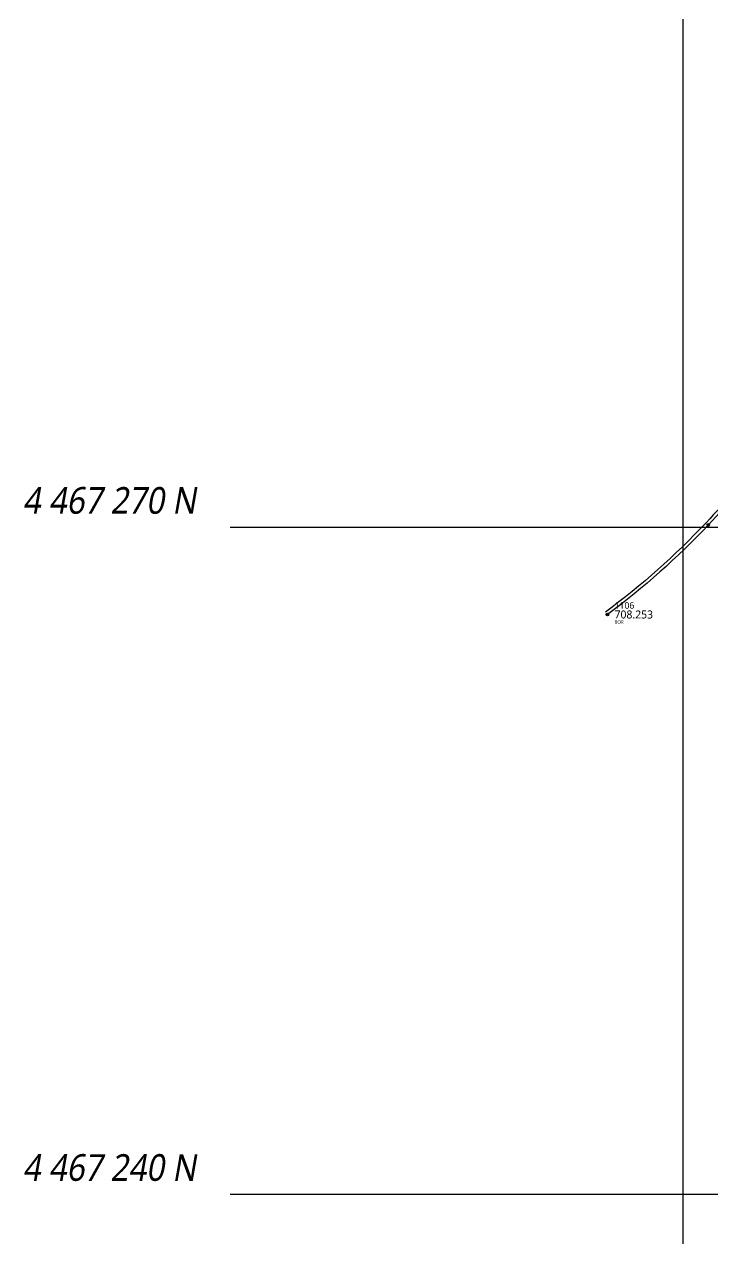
# Model space of a CAD drawing. Header units: metres. Extents: x 429510 to 429857, y 4467140 to 4467333.
# Drawn here: x 429510.4 to 429541.3, y 4467238 to 4467292.6 of the extents above; entities that cross this region are included whole.
import ezdxf
from ezdxf.enums import TextEntityAlignment as Align

# ---------------------------------------------------------------- set-up
doc = ezdxf.new("R2010")
doc.units = ezdxf.units.M
doc.header["$LTSCALE"] = 4
doc.header["$PDMODE"] = 32
doc.header["$PDSIZE"] = 0.12
for name, color, linetype in [('C-ETIQ', 7, 'Continuous'), ('C-PUNTOS', 7, 'Continuous'), ('Cuadricula Coordenadas', 5, 'Continuous')]:
    doc.layers.add(name, color=color, linetype=linetype)
doc.layers.add('TRIAL-BORDILLO', color=232, linetype='Continuous', lineweight=9, true_color=0xc70063)
doc.styles.add('Coordenadas', font='segoeuil.ttf', dxfattribs={"width": 0.9, "height": 2})
doc.styles.add('Trial_standard', font='segoeuisl.ttf')

# ---------------------------------------------------------------- blocks, each defined once
blk = doc.blocks.new('*U49')
at = {"color": 0, "linetype": 'ByBlock', "lineweight": -2, "transparency": 16777216}
blk.add_point((0, 0), dxfattribs=at)

msp = doc.modelspace()

# ---------------------------------------------------------------- linework, layer by layer
at = {"layer": 'Cuadricula Coordenadas', "color": 8, "lineweight": -3}
for p, q in [((429540, 4467149.365), (429540, 4467326.644)), ((429519.62, 4467270), (429711.859, 4467270)), ((429519.62, 4467240), (429711.859, 4467240))]:
    msp.add_line(p, q, dxfattribs=at)
at = {"layer": 'TRIAL-BORDILLO', "lineweight": -3}
for points in [[(429543.865, 4467305.436, -0.161352), (429548.557, 4467287.536, -0.074054), (429546.856, 4467279.611, -0.054763), (429543.647, 4467273.273, -0.04513), (429541.138, 4467270.095, -0.043429), (429536.596, 4467266.067, 2.039021)], [(429543.748, 4467305.36, -0.161352), (429548.417, 4467287.545, -0.074054), (429546.725, 4467279.66, -0.054763), (429543.53, 4467273.35, -0.04513), (429541.036, 4467270.191, -0.043429), (429536.513, 4467266.179, -0.043429)]]:
    msp.add_lwpolyline(points, format="xyb", dxfattribs=at)

# ---------------------------------------------------------------- block references
at = {"layer": 'C-PUNTOS'}
for p in [(429541.138, 4467270.095, 708.24), (429536.596, 4467266.067, 708.253)]:
    msp.add_blockref('*U49', p, dxfattribs=at)

# ---------------------------------------------------------------- texts
at = {"layer": 'C-ETIQ', "color": 1, "linetype": 'ByBlock', "insert": (429536.917, 4467266.067, 708.253), "char_height": 0.36, "attachment_point": 4, "style": 'Trial_standard'}
msp.add_mtext('708.253', dxfattribs=at)
at = {"layer": 'C-ETIQ', "linetype": 'ByBlock', "style": 'Trial_standard'}
for s, insert, char_height, attachment_point in [('1106', (429536.917, 4467266.325, 708.253), 0.3, 7), ('BOR', (429536.917, 4467265.809, 708.253), 0.15, 1)]:
    msp.add_mtext(s, dxfattribs=dict(at, insert=insert, char_height=char_height, attachment_point=attachment_point))
at = {"layer": 'Cuadricula Coordenadas', "color": 7, "lineweight": -3, "style": 'Coordenadas', "oblique": 10, "width": 0.9}
for s, p in [(' 4 467 270 N', (429509.908, 4467271.2)), (' 4 467 240 N', (429509.908, 4467241.2))]:
    msp.add_text(s, height=1.2, dxfattribs=at).set_placement(p, align=Align.MIDDLE_LEFT)

doc.saveas('drawing.dxf')
